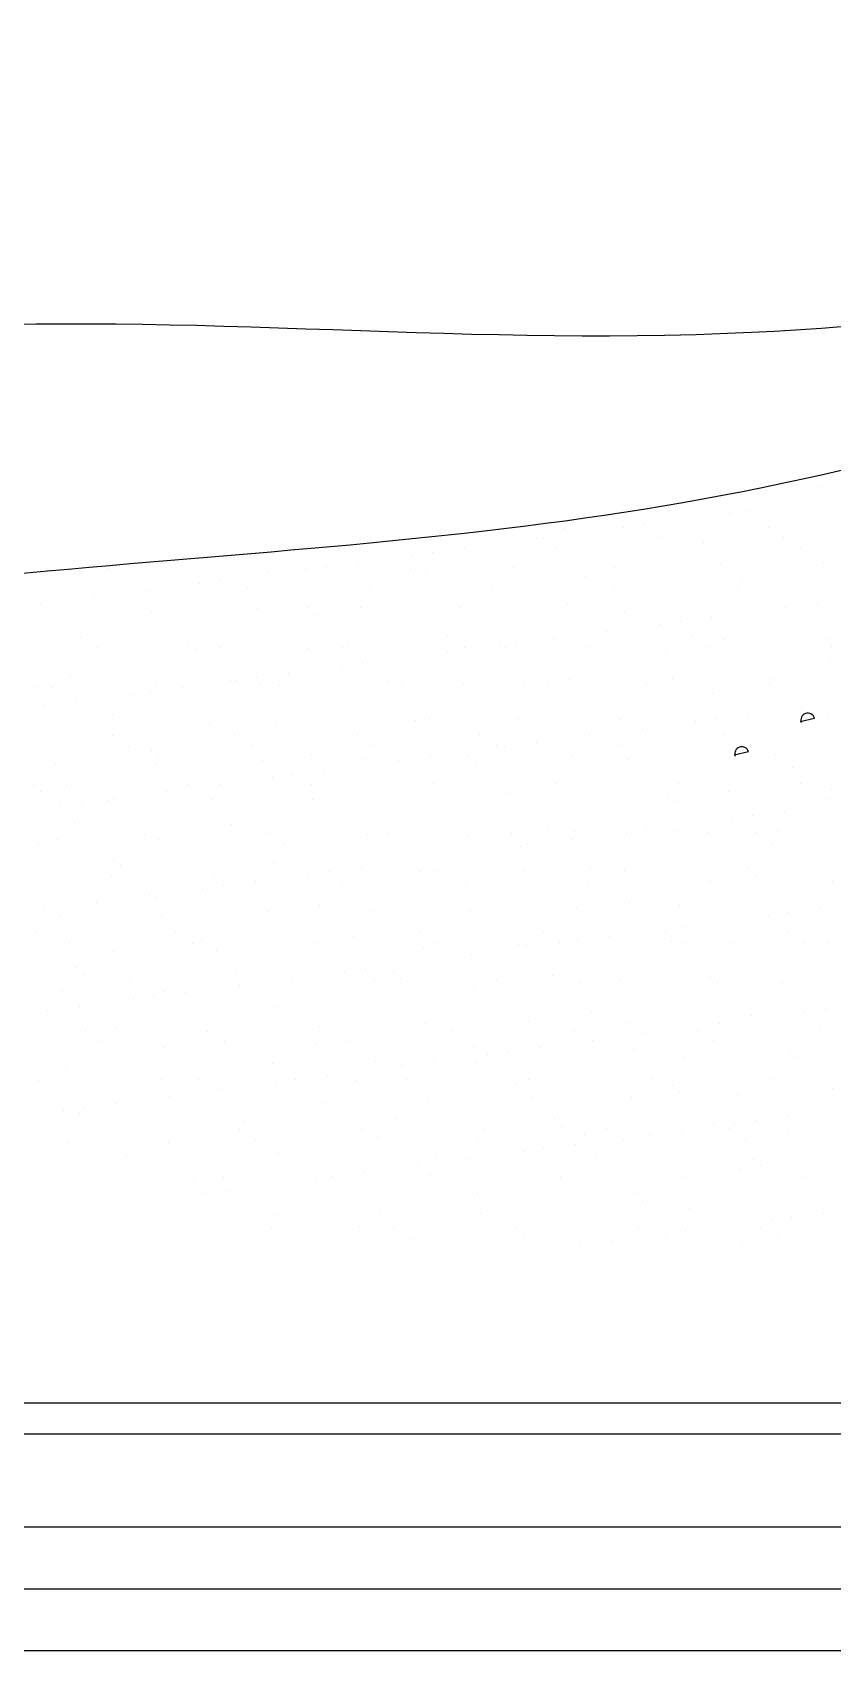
# Model space of a CAD drawing. Header units: inches. Extents: x 3 to 45, y 10.7 to 35.5.
# Drawn here: x 35.2977 to 35.5044, y 31.0979 to 31.5161 of the extents above; entities that cross this region are included whole.
import ezdxf

# ---------------------------------------------------------------- set-up
doc = ezdxf.new("R2010")
doc.units = ezdxf.units.IN
doc.header["$MEASUREMENT"] = 0
doc.layers.add('02', color=2, linetype='Continuous')
doc.layers.add('4', color=4, linetype='Continuous')

msp = doc.modelspace()

# ---------------------------------------------------------------- linework, layer by layer
at = {"layer": '02'}
for p, q in [((35.50146307294763, 31.39862718746732), (35.50146307294763, 31.39862718746732)), ((35.46217114838346, 31.39237461290755), (35.46217114838346, 31.39237461290755)), ((35.4829925232245, 31.39239919475945), (35.4829925232245, 31.39239919475945)), ((35.49125244863372, 31.39348663457345), (35.49125244863372, 31.39348663457345)), ((35.50155247700441, 31.393192269963), (35.50155247700441, 31.393192269963)), ((35.43517535795964, 31.38789809145233), (35.43517535795964, 31.38789809145233)), ((35.45035574467893, 31.38810248135265), (35.45035574467893, 31.38810248135265)), ((35.45564411160576, 31.38879870805973), (35.45564411160576, 31.38879870805973)), ((35.47770415629766, 31.39170296805237), (35.47770415629766, 31.39170296805237)), ((35.48776027408003, 31.38811266006811), (35.48776027408003, 31.38811266006811)), ((35.4230073330602, 31.38450199466748), (35.4230073330602, 31.38450199466748)), ((35.42829569998703, 31.38519822137456), (35.42829569998703, 31.38519822137456)), ((35.42975620586931, 31.38517343911368), (35.42975620586931, 31.38517343911368)), ((35.46010758540633, 31.38548856025587), (35.46010758540633, 31.38548856025587)), ((35.4710102189476, 31.38427509702884), (35.4710102189476, 31.38427509702884)), ((35.49174728022463, 31.38554604765519), (35.49174728022463, 31.38554604765519)), ((35.36947292950045, 31.38258661608412), (35.36947292950045, 31.38258661608412)), ((35.39565892144147, 31.38090150796775), (35.39565892144147, 31.38090150796775)), ((35.4009472883683, 31.38159773467483), (35.4009472883683, 31.38159773467483)), ((35.40920721377752, 31.38268517448883), (35.40920721377752, 31.38268517448883)), ((35.43275231913704, 31.3827015908682), (35.43275231913704, 31.3827015908682)), ((35.46439201395533, 31.38275907825296), (35.46439201395533, 31.38275907825296)), ((35.49603170877363, 31.38281656563773), (35.49603170877363, 31.38281656563773)), ((35.31730518058448, 31.37750383061207), (35.31730518058448, 31.37750383061207)), ((35.35855919366277, 31.37660548854179), (35.35855919366277, 31.37660548854179)), ((35.36831050982273, 31.37730102126803), (35.36831050982273, 31.37730102126803)), ((35.37359887663315, 31.37799724797511), (35.37359887663315, 31.37799724797511)), ((35.38185880215879, 31.37908468778911), (35.38185880215879, 31.37908468778911)), ((35.39548236852552, 31.37750821785444), (35.39548236852552, 31.37750821785444)), ((35.3992139478125, 31.37625626617951), (35.3992139478125, 31.37625626617951)), ((35.42207709431223, 31.37784744027154), (35.42207709431223, 31.37784744027154)), ((35.44046796077437, 31.37535792410923), (35.44046796077437, 31.37535792410923)), ((35.44806728476233, 31.37772278647022), (35.44806728476233, 31.37772278647022)), ((35.47550835983402, 31.37871143557273), (35.47550835983402, 31.37871143557273)), ((35.50210308550432, 31.37905065797527), (35.50210308550432, 31.37905065797527)), ((35.32161748268682, 31.37264550607502), (35.32161748268682, 31.37264550607502)), ((35.32716197880491, 31.37188371438966), (35.32716197880491, 31.37188371438966)), ((35.340962098204, 31.3737005345683), (35.340962098204, 31.3737005345683)), ((35.34625046501442, 31.37439676127538), (35.34625046501442, 31.37439676127538)), ((35.35325717750511, 31.37270299345979), (35.35325717750511, 31.37270299345979)), ((35.38489687220699, 31.3727604808591), (35.38489687220699, 31.3727604808591)), ((35.41653656702529, 31.37281796824387), (35.41653656702529, 31.37281796824387)), ((35.44817626184359, 31.37287545562863), (35.44817626184359, 31.37287545562863)), ((35.47981595666188, 31.3729329430134), (35.47981595666188, 31.3729329430134)), ((35.4811227149241, 31.37500870174695), (35.4811227149241, 31.37500870174695)), ((35.29981356718618, 31.36828322770448), (35.29981356718618, 31.36828322770448)), ((35.31361368658527, 31.37010004786858), (35.31361368658527, 31.37010004786858)), ((35.31890205339569, 31.37079627459021), (35.31890205339569, 31.37079627459021)), ((35.35578937920782, 31.36711834425656), (35.35578937920782, 31.36711834425656)), ((35.36867168963927, 31.36733909324535), (35.36867168963927, 31.36733909324535)), ((35.38238410487811, 31.3674575666591), (35.38238410487811, 31.3674575666591)), ((35.40837429532822, 31.36733291285778), (35.40837429532822, 31.36733291285778)), ((35.43581537039991, 31.36832156196029), (35.43581537039991, 31.36832156196029)), ((35.46241009618662, 31.36866078437739), (35.46241009618662, 31.36866078437739)), ((35.48840028663672, 31.36853613057606), (35.48840028663672, 31.36853613057606)), ((35.49236000351648, 31.36732667743486), (35.49236000351648, 31.36732667743486)), ((35.5006199289257, 31.36841411724886), (35.5006199289257, 31.36841411724886)), ((35.30235811368603, 31.36625434895537), (35.30235811368603, 31.36625434895537)), ((35.32834830413613, 31.36612969515405), (35.32834830413613, 31.36612969515405)), ((35.37054437409661, 31.36562309411962), (35.37054437409661, 31.36562309411962)), ((35.40992570271756, 31.36644075117507), (35.40992570271756, 31.36644075117507)), ((35.45058045675087, 31.36609152881279), (35.45058045675087, 31.36609152881279)), ((35.45972322497092, 31.36302996402806), (35.45972322497092, 31.36302996402806)), ((35.46501159189775, 31.36372619073514), (35.46501159189775, 31.36372619073514)), ((35.47327151730697, 31.36481363054914), (35.47327151730697, 31.36481363054914)), ((35.48707163658965, 31.36663045072779), (35.48707163658965, 31.36663045072779)), ((35.31011460196733, 31.35975945324022), (35.31011460196733, 31.35975945324022)), ((35.34175429678562, 31.35981694062498), (35.34175429678562, 31.35981694062498)), ((35.37339399160392, 31.3598744280243), (35.37339399160392, 31.3598744280243)), ((35.40503368642221, 31.35993191540907), (35.40503368642221, 31.35993191540907)), ((35.43237481335218, 31.35942947732834), (35.43237481335218, 31.35942947732834)), ((35.43667338124051, 31.35998940279383), (35.43667338124051, 31.35998940279383)), ((35.44592310568824, 31.36121314386397), (35.44592310568824, 31.36121314386397)), ((35.46831307605881, 31.3600468901786), (35.46831307605881, 31.3600468901786)), ((35.4761483722743, 31.35913490608069), (35.4761483722743, 31.35913490608069)), ((35.502743098061, 31.35947412848323), (35.502743098061, 31.35947412848323)), ((35.31439903051633, 31.35702997123731), (35.31439903051633, 31.35702997123731)), ((35.33812943158246, 31.35842192032574), (35.33812943158246, 31.35842192032574)), ((35.3400021160398, 31.35670592120001), (35.3400021160398, 31.35670592120001)), ((35.34603872533462, 31.35708745862208), (35.34603872533462, 31.35708745862208)), ((35.36868130601052, 31.35694303925989), (35.36868130601052, 31.35694303925989)), ((35.37767842015292, 31.35714494600684), (35.37767842015292, 31.35714494600684)), ((35.37938344466075, 31.3575235782409), (35.37938344466075, 31.3575235782409)), ((35.39612238108221, 31.3579316883624), (35.39612238108221, 31.3579316883624)), ((35.40502640173345, 31.35582899064316), (35.40502640173345, 31.35582899064316)), ((35.40931811497121, 31.35720243339161), (35.40931811497121, 31.35720243339161)), ((35.41857469406951, 31.35761265716424), (35.41857469406951, 31.35761265716424)), ((35.42003819869406, 31.35717435587863), (35.42003819869406, 31.35717435587863)), ((35.4227171067525, 31.3582709107795), (35.4227171067525, 31.3582709107795)), ((35.44095780978951, 31.35725992077638), (35.44095780978951, 31.35725992077638)), ((35.46129221177235, 31.35627601380834), (35.46129221177235, 31.35627601380834)), ((35.4725975046078, 31.35731740816114), (35.4725975046078, 31.35731740816114)), ((35.5042371994261, 31.35737489556046), (35.5042371994261, 31.35737489556046)), ((35.36387787083204, 31.35041168376479), (35.36387787083204, 31.35041168376479)), ((35.37767799011472, 31.35222850394344), (35.37767799011472, 31.35222850394344)), ((35.38296635704155, 31.35292473065052), (35.38296635704155, 31.35292473065052)), ((35.39122628245077, 31.35401217046452), (35.39122628245077, 31.35401217046452)), ((35.503819650263, 31.35421079232033), (35.503819650263, 31.35421079232033)), ((35.29818327852099, 31.34714634861298), (35.29818327852099, 31.34714634861298)), ((35.3029981261263, 31.34667781946333), (35.3029981261263, 31.34667781946333)), ((35.30758717340923, 31.34950474739158), (35.30758717340923, 31.34950474739158)), ((35.30945985786657, 31.34778874826585), (35.30945985786657, 31.34778874826585)), ((35.32982297333929, 31.34720383599775), (35.32982297333929, 31.34720383599775)), ((35.33652945921331, 31.34681119706507), (35.33652945921331, 31.34681119706507)), ((35.34884118648752, 31.34860640530674), (35.34884118648752, 31.34860640530674)), ((35.35032957849599, 31.34862801724372), (35.35032957849599, 31.34862801724372)), ((35.35561794530641, 31.34932424395079), (35.35561794530641, 31.34932424395079)), ((35.35642939164809, 31.34754181476452), (35.35642939164809, 31.34754181476452)), ((35.36146266815759, 31.34726132338252), (35.36146266815759, 31.34726132338252)), ((35.3830241174348, 31.34788103716706), (35.3830241174348, 31.34788103716706)), ((35.38949594052083, 31.34825718295902), (35.38949594052083, 31.34825718295902)), ((35.39310236285947, 31.34731881076728), (35.39310236285947, 31.34731881076728)), ((35.4090143078849, 31.34775638336574), (35.4090143078849, 31.34775638336574)), ((35.42474205767776, 31.34737629815205), (35.42474205767776, 31.34737629815205)), ((35.43074995359912, 31.34735884087418), (35.43074995359912, 31.34735884087418)), ((35.43645538295659, 31.34874503246825), (35.43645538295659, 31.34874503246825)), ((35.45638175249606, 31.34743378553681), (35.45638175249606, 31.34743378553681)), ((35.46305010862689, 31.34908425488534), (35.46305010862689, 31.34908425488534)), ((35.48802144731435, 31.34749127293613), (35.48802144731435, 31.34749127293613)), ((35.48904029907699, 31.34895960108402), (35.48904029907699, 31.34895960108402)), ((35.30092112206894, 31.3421232705659), (35.30092112206894, 31.3421232705659)), ((35.30918104747816, 31.3432107103799), (35.30918104747816, 31.3432107103799)), ((35.32298116687726, 31.34502753054399), (35.32298116687726, 31.34502753054399)), ((35.32826953368767, 31.34572375725107), (35.32826953368767, 31.34572375725107)), ((35.47327739208977, 31.34529361938617), (35.47327739208977, 31.34529361938617)), ((35.31829892843071, 31.33968923238713), (35.31829892843071, 31.33968923238713)), ((35.35895368246402, 31.33934001002486), (35.35895368246402, 31.33934001002486)), ((35.39676239352248, 31.33835515887036), (35.39676239352248, 31.33835515887036)), ((35.40020769554231, 31.33844166794002), (35.40020769554231, 31.33844166794002)), ((35.42335711930919, 31.33869438127291), (35.42335711930919, 31.33869438127291)), ((35.44934730975929, 31.33856972748614), (35.44934730975929, 31.33856972748614)), ((35.4690907052629, 31.33795744670347), (35.4690907052629, 31.33795744670347)), ((35.47437907218973, 31.33865367341055), (35.47437907218973, 31.33865367341055)), ((35.48263899759895, 31.33974111322455), (35.48263899759895, 31.33974111322455)), ((35.49608652246225, 31.33800872184652), (35.4997387175592, 31.33887261372725)), ((35.49643911699805, 31.3415579334032), (35.49643911699805, 31.3415579334032)), ((35.50338311050128, 31.33989759899119), (35.50338311050128, 31.33989759899119)), ((35.3183200926198, 31.33431778316295), (35.3183200926198, 31.33431778316295)), ((35.34333112800068, 31.33749116356917), (35.34333112800068, 31.33749116356917)), ((35.3499597874381, 31.33437527054771), (35.3499597874381, 31.33437527054771)), ((35.36082636692136, 31.33762401089912), (35.36082636692136, 31.33762401089912)), ((35.3693213185672, 31.33736650976785), (35.3693213185672, 31.33736650976785)), ((35.38159948225639, 31.33443275793248), (35.38159948225639, 31.33443275793248)), ((35.41323917707469, 31.33449024531724), (35.41323917707469, 31.33449024531724)), ((35.44174229364417, 31.33435696000375), (35.44174229364417, 31.33435696000375)), ((35.447030660571, 31.33505318672538), (35.447030660571, 31.33505318672538)), ((35.45529058598022, 31.33614062652483), (35.45529058598022, 31.33614062652483)), ((35.47651856671128, 31.33460522010133), (35.47651856671128, 31.33460522010133)), ((35.48211646265391, 31.33719410350746), (35.48211646265391, 31.33719410350746)), ((35.3226045211688, 31.33158830114549), (35.3226045211688, 31.33158830114549)), ((35.32841142440721, 31.3304228370907), (35.32841142440721, 31.3304228370907)), ((35.35424421598709, 31.33164578853026), (35.35424421598709, 31.33164578853026)), ((35.36966543748549, 31.32952449502041), (35.36966543748549, 31.32952449502041)), ((35.38588391080539, 31.33170327592957), (35.38588391080539, 31.33170327592957)), ((35.41752360562369, 31.33176076331434), (35.41752360562369, 31.33176076331434)), ((35.41968224895227, 31.33145270002565), (35.41968224895227, 31.33145270002565)), ((35.42794217436149, 31.33254013983965), (35.42794217436149, 31.33254013983965)), ((35.44916330044198, 31.3318182506991), (35.44916330044198, 31.3318182506991)), ((35.46369012118357, 31.3295077253933), (35.46369012118357, 31.3295077253933)), ((35.47903380856424, 31.32932271104797), (35.48268600366119, 31.33018660292869)), ((35.48080299526028, 31.33187573808387), (35.48080299526028, 31.33187573808387)), ((35.48968031163368, 31.32938307159198), (35.48968031163368, 31.32938307159198)), ((35.30363813868298, 31.32710128997129), (35.30363813868298, 31.32710128997129)), ((35.32962832913309, 31.32697663616996), (35.32962832913309, 31.32697663616996)), ((35.33028410886455, 31.32870683796496), (35.33028410886455, 31.32870683796496)), ((35.35706940420478, 31.32796528527247), (35.35706940420478, 31.32796528527247)), ((35.37324535112403, 31.32533916644021), (35.37324535112403, 31.32533916644021)), ((35.38366412987507, 31.32830450767502), (35.38366412987507, 31.32830450767502)), ((35.3870454704067, 31.32715598661885), (35.3870454704067, 31.32715598661885)), ((35.39233383733354, 31.32785221332593), (35.39233383733354, 31.32785221332593)), ((35.40059376274276, 31.32893965313993), (35.40059376274276, 31.32893965313993)), ((35.41032019151881, 31.32917527265814), (35.41032019151881, 31.32917527265814)), ((35.41219287597615, 31.3274592735324), (35.41219287597615, 31.3274592735324)), ((35.43709539551328, 31.32916850297621), (35.43709539551328, 31.32916850297621)), ((35.45157420459709, 31.32827693058785), (35.45157420459709, 31.32827693058785)), ((35.49410164308775, 31.32621170909984), (35.49410164308775, 31.32621170909984)), ((35.29786916623398, 31.32150566417109), (35.29786916623398, 31.32150566417109)), ((35.30638876917347, 31.32170467852116), (35.30638876917347, 31.32170467852116)), ((35.33802846399176, 31.32176216590593), (35.33802846399176, 31.32176216590593)), ((35.34589693950529, 31.32173867974048), (35.34589693950529, 31.32173867974048)), ((35.35969705878797, 31.32355549991913), (35.35969705878797, 31.32355549991913)), ((35.36498542571481, 31.3242517266262), (35.36498542571481, 31.3242517266262)), ((35.36966815881006, 31.32181965330524), (35.36966815881006, 31.32181965330524)), ((35.40130785351194, 31.32187714069001), (35.40130785351194, 31.32187714069001)), ((35.43294754833023, 31.32193462807478), (35.43294754833023, 31.32193462807478)), ((35.46458724314853, 31.32199211545954), (35.46458724314853, 31.32199211545954)), ((35.49622693796682, 31.32204960284431), (35.49622693796682, 31.32204960284431)), ((35.29974185069132, 31.3197896650308), (35.29974185069132, 31.3197896650308)), ((35.31028860236093, 31.31705075324131), (35.31028860236093, 31.31705075324131)), ((35.31737641488708, 31.31757541166003), (35.31737641488708, 31.31757541166003)), ((35.31854852788656, 31.31813819304076), (35.31854852788656, 31.31813819304076)), ((35.33234864716924, 31.3199550132194), (35.33234864716924, 31.3199550132194)), ((35.34397114055737, 31.31791463407713), (35.34397114055737, 31.31791463407713)), ((35.36996133100747, 31.31778998027581), (35.36996133100747, 31.31778998027581)), ((35.38165061780292, 31.31854210059824), (35.38165061780292, 31.31854210059824)), ((35.39740240607917, 31.31877862937832), (35.39740240607917, 31.31877862937832)), ((35.42103194642387, 31.31935975765369), (35.42103194642387, 31.31935975765369)), ((35.44998732231598, 31.31899319797954), (35.44998732231598, 31.31899319797954)), ((35.46168670057359, 31.31901053529142), (35.46168670057359, 31.31901053529142)), ((35.46355938491452, 31.31729453616568), (35.46355938491452, 31.31729453616568)), ((35.47742839738767, 31.31998184708205), (35.47742839738767, 31.31998184708205)), ((35.50294071353547, 31.31811219322113), (35.50294071353547, 31.31811219322113)), ((35.50402312305796, 31.32032106949915), (35.50402312305796, 31.32032106949915)), ((35.30500023555051, 31.31635452651968), (35.30500023555051, 31.31635452651968)), ((35.4784581856713, 31.31288492937889), (35.4784581856713, 31.31288492937889)), ((35.48374655248172, 31.31358115608596), (35.48374655248172, 31.31358115608596)), ((35.49200647789094, 31.31466859589996), (35.49200647789094, 31.31466859589996)), ((35.30858092125546, 31.31169014915209), (35.30858092125546, 31.31169014915209)), ((35.32652558327227, 31.30887611307113), (35.32652558327227, 31.30887611307113)), ((35.34923567528877, 31.31134092680437), (35.34923567528877, 31.31134092680437)), ((35.35816527809057, 31.30893360045589), (35.35816527809057, 31.30893360045589)), ((35.38430414243176, 31.30872797818298), (35.38430414243176, 31.30872797818298)), ((35.38980497290886, 31.30899108785521), (35.38980497290886, 31.30899108785521)), ((35.41029433288186, 31.30860332438165), (35.41029433288186, 31.30860332438165)), ((35.42144466772716, 31.30904857523997), (35.42144466772716, 31.30904857523997)), ((35.43114444240037, 31.31009336235725), (35.43114444240037, 31.31009336235725)), ((35.43773540795355, 31.30959197348416), (35.43773540795355, 31.30959197348416)), ((35.45110977393615, 31.30928444267916), (35.45110977393615, 31.30928444267916)), ((35.45639814086299, 31.30998066938624), (35.45639814086299, 31.30998066938624)), ((35.46433013374026, 31.30993119590126), (35.46433013374026, 31.30993119590126)), ((35.47239845547865, 31.30919502028697), (35.47239845547865, 31.30919502028697)), ((35.48472405736375, 31.3091635500095), (35.48472405736375, 31.3091635500095)), ((35.49032032419036, 31.30980654209994), (35.49032032419036, 31.30980654209994)), ((35.29917031700298, 31.30608914368345), (35.29917031700298, 31.30608914368345)), ((35.30427815123967, 31.30752476047924), (35.30427815123967, 31.30752476047924)), ((35.33026834168977, 31.30740010667792), (35.33026834168977, 31.30740010667792)), ((35.36244970663957, 31.30620411845299), (35.36244970663957, 31.30620411845299)), ((35.39408940145786, 31.30626160583775), (35.39408940145786, 31.30626160583775)), ((35.42376136231742, 31.30568395597944), (35.42376136231742, 31.30568395597944)), ((35.42572909627616, 31.30631909322252), (35.42572909627616, 31.30631909322252)), ((35.43730965465348, 31.30746762251507), (35.43730965465348, 31.30746762251507)), ((35.45736879109445, 31.30637658060728), (35.45736879109445, 31.30637658060728)), ((35.48900848591275, 31.3064340680066), (35.48900848591275, 31.3064340680066)), ((35.31869341723196, 31.3024237538702), (35.31869341723196, 31.3024237538702)), ((35.32056610168929, 31.30070775474447), (35.32056610168929, 31.30070775474447)), ((35.35994743031024, 31.30152541178537), (35.35994743031024, 31.30152541178537)), ((35.38261283141601, 31.30026664911562), (35.38261283141601, 31.30026664911562)), ((35.40996124303474, 31.30386713581534), (35.40996124303474, 31.30386713581534)), ((35.44185619742184, 31.30027784735281), (35.44185619742184, 31.30027784735281)), ((35.47806840982794, 31.30040531759001), (35.47806840982794, 31.30040531759001)), ((35.31801642732735, 31.29799888216799), (35.31801642732735, 31.29799888216799)), ((35.34461115311406, 31.29833810458509), (35.34461115311406, 31.29833810458509)), ((35.35526441979728, 31.29666616241589), (35.35526441979728, 31.29666616241589)), ((35.36906453907996, 31.29848298259454), (35.36906453907996, 31.29848298259454)), ((35.37060134356416, 31.29821345078377), (35.37060134356416, 31.29821345078377)), ((35.37435290600679, 31.29917920930162), (35.37435290600679, 31.29917920930162)), ((35.37787364946253, 31.29637798321342), (35.37787364946253, 31.29637798321342)), ((35.39804241863585, 31.29920209988628), (35.39804241863585, 31.29920209988628)), ((35.40247486880089, 31.29946019031191), (35.40247486880089, 31.29946019031191)), ((35.40951334428082, 31.29643547059819), (35.40951334428082, 31.29643547059819)), ((35.42463714430615, 31.29954132228882), (35.42463714430615, 31.29954132228882)), ((35.4411530389827, 31.29649295798295), (35.4411530389827, 31.29649295798295)), ((35.45062733475625, 31.2994166684875), (35.45062733475625, 31.2994166684875)), ((35.472792733801, 31.29655044538227), (35.472792733801, 31.29655044538227)), ((35.48251095145515, 31.29992862499053), (35.48251095145515, 31.29992862499053)), ((35.48438363591249, 31.2982126258648), (35.48438363591249, 31.2982126258648)), ((35.5044324286193, 31.29660793276704), (35.5044324286193, 31.29660793276704)), ((35.31965608276933, 31.29197823590217), (35.31965608276933, 31.29197823590217)), ((35.32791600817855, 31.29306567571617), (35.32791600817855, 31.29306567571617)), ((35.32940517213702, 31.29260823886576), (35.32940517213702, 31.29260823886576)), ((35.34171612746123, 31.29488249589481), (35.34171612746123, 31.29488249589481)), ((35.34700449438806, 31.29557872260189), (35.34700449438806, 31.29557872260189)), ((35.30056759655982, 31.289465189031), (35.30056759655982, 31.289465189031)), ((35.30491816367994, 31.28794823097265), (35.30491816367994, 31.28794823097265)), ((35.31436771584249, 31.29128200919509), (35.31436771584249, 31.29128200919509)), ((35.33090835413005, 31.28782357718588), (35.33090835413005, 31.28782357718588)), ((35.35834942920174, 31.28881222628839), (35.35834942920174, 31.28881222628839)), ((35.37193261062767, 31.29054301737775), (35.37193261062767, 31.29054301737775)), ((35.38494415498845, 31.28915144869093), (35.38494415498845, 31.28915144869093)), ((35.41093434543855, 31.28902679488961), (35.41093434543855, 31.28902679488961)), ((35.43837542051024, 31.29001544399212), (35.43837542051024, 31.29001544399212)), ((35.45196869339834, 31.29101145207092), (35.45196869339834, 31.29101145207092)), ((35.46497014618053, 31.29035466639467), (35.46497014618053, 31.29035466639467)), ((35.48782566596329, 31.2878124120543), (35.48782566596329, 31.2878124120543)), ((35.4931140327737, 31.28850863876137), (35.4931140327737, 31.28850863876137)), ((35.50137395829934, 31.28959607857538), (35.50137395829934, 31.28959607857538)), ((35.2988629140802, 31.2836910659316), (35.2988629140802, 31.2836910659316)), ((35.30309137910645, 31.28337695560909), (35.30309137910645, 31.28337695560909)), ((35.33473107392474, 31.28343444299385), (35.33473107392474, 31.28343444299385)), ((35.33951766811352, 31.28334184356932), (35.33951766811352, 31.28334184356932)), ((35.36637076874304, 31.28349193037862), (35.36637076874304, 31.28349193037862)), ((35.39801046356133, 31.28354941776339), (35.39801046356133, 31.28354941776339)), ((35.42965015837963, 31.28360690514815), (35.42965015837963, 31.28360690514815)), ((35.46128985319793, 31.28366439253292), (35.46128985319793, 31.28366439253292)), ((35.46576562115497, 31.28490815206165), (35.46576562115497, 31.28490815206165)), ((35.47402554656419, 31.28599559187565), (35.47402554656419, 31.28599559187565)), ((35.49292954801622, 31.28372187993223), (35.49292954801622, 31.28372187993223)), ((35.30737580765545, 31.28064747359163), (35.30737580765545, 31.28064747359163)), ((35.33901550247374, 31.2807049609764), (35.33901550247374, 31.2807049609764)), ((35.34139035257085, 31.28162584444359), (35.34139035257085, 31.28162584444359)), ((35.37065519729204, 31.28076244836116), (35.37065519729204, 31.28076244836116)), ((35.3807716811918, 31.28244350149903), (35.3807716811918, 31.28244350149903)), ((35.39868243107612, 31.27962557039423), (35.39868243107612, 31.27962557039423)), ((35.40229489211033, 31.28081993576048), (35.40229489211033, 31.28081993576048)), ((35.42329911968245, 31.28037828001102), (35.42329911968245, 31.28037828001102)), ((35.42527715686283, 31.27996479279678), (35.42527715686283, 31.27996479279678)), ((35.43393458692863, 31.28087742314525), (35.43393458692863, 31.28087742314525)), ((35.43841720953624, 31.28130766537648), (35.43841720953624, 31.28130766537648)), ((35.44667713494546, 31.28239510517593), (35.44667713494546, 31.28239510517593)), ((35.45126734731294, 31.27984013899546), (35.45126734731294, 31.27984013899546)), ((35.4626804483034, 31.28119593705192), (35.4626804483034, 31.28119593705192)), ((35.46557428174692, 31.28093491053001), (35.46557428174692, 31.28093491053001)), ((35.47870842238463, 31.28082878809797), (35.47870842238463, 31.28082878809797)), ((35.49721397656522, 31.28099239791478), (35.49721397656522, 31.28099239791478)), ((35.50333520233671, 31.2808467147042), (35.50333520233671, 31.2808467147042)), ((35.31865643988404, 31.27842235267595), (35.31865643988404, 31.27842235267595)), ((35.34525116555433, 31.27876157509305), (35.34525116555433, 31.27876157509305)), ((35.40578043099067, 31.27701095196968), (35.40578043099067, 31.27701095196968)), ((35.41106879791751, 31.27770717867675), (35.41106879791751, 31.27770717867675)), ((35.3089754100567, 31.27442467063516), (35.3089754100567, 31.27442467063516)), ((35.31084809451404, 31.27270867150942), (35.31084809451404, 31.27270867150942)), ((35.32279975047841, 31.27082133835207), (35.32279975047841, 31.27082133835207)), ((35.35022942313499, 31.27352632856487), (35.35022942313499, 31.27352632856487)), ((35.36463190008926, 31.2715936450913), (35.36463190008926, 31.2715936450913)), ((35.37843201937194, 31.27341046526995), (35.37843201937194, 31.27341046526995)), ((35.38372038629878, 31.27410669197703), (35.38372038629878, 31.27410669197703)), ((35.386079140115, 31.27093631313615), (35.386079140115, 31.27093631313615)), ((35.3908841771683, 31.2731771062026), (35.3908841771683, 31.2731771062026)), ((35.39275686162564, 31.27146110707686), (35.39275686162564, 31.27146110707686)), ((35.4177188349333, 31.27099380052092), (35.4177188349333, 31.27099380052092)), ((35.43213819024659, 31.27227876413231), (35.43213819024659, 31.27227876413231)), ((35.44935852963518, 31.27105128790568), (35.44935852963518, 31.27105128790568)), ((35.46561015873722, 31.27077813690262), (35.46561015873722, 31.27077813690262)), ((35.4727929442799, 31.27192954177004), (35.4727929442799, 31.27192954177004)), ((35.48099822445347, 31.27110877529045), (35.48099822445347, 31.27110877529045)), ((35.30555817623663, 31.26837170148061), (35.30555817623663, 31.26837170148061)), ((35.32902356306131, 31.26690571857758), (35.32902356306131, 31.26690571857758)), ((35.33154836668673, 31.26824704769384), (35.33154836668673, 31.26824704769384)), ((35.33728348847053, 31.26799315839158), (35.33728348847053, 31.26799315839158)), ((35.35108360775321, 31.26980997857023), (35.35108360775321, 31.26980997857023)), ((35.35898944175842, 31.2692356967818), (35.35898944175842, 31.2692356967818)), ((35.41157435799524, 31.26945026539757), (35.41157435799524, 31.26945026539757)), ((35.43901543306693, 31.27043891450008), (35.43901543306693, 31.27043891450008)), ((35.47466562873724, 31.2702135426443), (35.47466562873724, 31.2702135426443)), ((35.49160034918732, 31.27065348311585), (35.49160034918732, 31.27065348311585)), ((35.30167515144258, 31.26330523189241), (35.30167515144258, 31.26330523189241)), ((35.3099350768518, 31.26439267169185), (35.3099350768518, 31.26439267169185)), ((35.32373519613448, 31.2662094918705), (35.32373519613448, 31.2662094918705)), ((35.36034191899508, 31.26425993328299), (35.36034191899508, 31.26425993328299)), ((35.36221460345241, 31.2625439341427), (35.36221460345241, 31.2625439341427)), ((35.40159593207336, 31.26336159119815), (35.40159593207336, 31.26336159119815)), ((35.44225068622309, 31.26301236883588), (35.44225068622309, 31.26301236883588)), ((35.49719314625527, 31.26273989472971), (35.49719314625527, 31.26273989472971)), ((35.5024815131821, 31.26343612143679), (35.5024815131821, 31.26343612143679)), ((35.31929645244072, 31.25884582318391), (35.31929645244072, 31.25884582318391)), ((35.34589117811102, 31.259185045601), (35.34589117811102, 31.259185045601)), ((35.37188136856112, 31.25906039179968), (35.37188136856112, 31.25906039179968)), ((35.39932244363281, 31.26004904090219), (35.39932244363281, 31.26004904090219)), ((35.42591716941952, 31.26038826330474), (35.42591716941952, 31.26038826330474)), ((35.45190735986962, 31.26026360950341), (35.45190735986962, 31.26026360950341)), ((35.4694953438504, 31.25822272245565), (35.4694953438504, 31.25822272245565)), ((35.47513310144696, 31.25983563473706), (35.47513310144696, 31.25983563473706)), ((35.48350469918496, 31.26211402676559), (35.48350469918496, 31.26211402676559)), ((35.50113503866869, 31.25828020984041), (35.50113503866869, 31.25828020984041)), ((35.31129686975892, 31.25793528551727), (35.31129686975892, 31.25793528551727)), ((35.31558129830792, 31.25520580351436), (35.31558129830792, 31.25520580351436)), ((35.34293656457722, 31.25799277290203), (35.34293656457722, 31.25799277290203)), ((35.34722099312621, 31.25526329089913), (35.34722099312621, 31.25526329089913)), ((35.37105367401655, 31.25444441826399), (35.37105367401655, 31.25444441826399)), ((35.37886068794451, 31.25532077828389), (35.37886068794451, 31.25532077828389)), ((35.40621595421381, 31.25810774768611), (35.40621595421381, 31.25810774768611)), ((35.41170842804986, 31.25409519591627), (35.41170842804986, 31.25409519591627)), ((35.4378556490321, 31.25816523507088), (35.4378556490321, 31.25816523507088)), ((35.44249632301781, 31.25553892133026), (35.44249632301781, 31.25553892133026)), ((35.44778468982823, 31.25623514803734), (35.44778468982823, 31.25623514803734)), ((35.45604461523745, 31.25732258785134), (35.45604461523745, 31.25732258785134)), ((35.4737797723994, 31.25549324045274), (35.4737797723994, 31.25549324045274)), ((35.3316723453956, 31.25362676122309), (35.3316723453956, 31.25362676122309)), ((35.3862241799854, 31.24999838970685), (35.3862241799854, 31.24999838970685)), ((35.40134779199998, 31.25012161446644), (35.40134779199998, 31.25012161446644)), ((35.41221437043551, 31.24987373590553), (35.41221437043551, 31.24987373590553)), ((35.41514791139907, 31.25193843463054), (35.41514791139907, 31.25193843463054)), ((35.42043627820949, 31.25263466135216), (35.42043627820949, 31.25263466135216)), ((35.42869620361871, 31.25372210116617), (35.42869620361871, 31.25372210116617)), ((35.4396554455072, 31.25086238500804), (35.4396554455072, 31.25086238500804)), ((35.45296244112815, 31.25319685383143), (35.45296244112815, 31.25319685383143)), ((35.46625017129391, 31.25120160741058), (35.46625017129391, 31.25120160741058)), ((35.49361719516146, 31.25284763146916), (35.49361719516146, 31.25284763146916)), ((35.4954898796188, 31.25113163234342), (35.4954898796188, 31.25113163234342)), ((35.30619818879332, 31.24879517198857), (35.30619818879332, 31.24879517198857)), ((35.33218837924342, 31.24867051818724), (35.33218837924342, 31.24867051818724)), ((35.35962945431511, 31.24965916728975), (35.35962945431511, 31.24965916728975)), ((35.37399938038125, 31.24652112776672), (35.37399938038125, 31.24652112776672)), ((35.39308786659076, 31.24903417465244), (35.39308786659076, 31.24903417465244)), ((35.29936554631259, 31.24532218089003), (35.29936554631259, 31.24532218089003)), ((35.33100524113088, 31.2453796682748), (35.33100524113088, 31.2453796682748)), ((35.3383910433533, 31.24183320125299), (35.3383910433533, 31.24183320125299)), ((35.34051141595974, 31.24552724534438), (35.34051141595974, 31.24552724534438)), ((35.34665096876252, 31.24292064106699), (35.34665096876252, 31.24292064106699)), ((35.3604510880452, 31.24473746124564), (35.3604510880452, 31.24473746124564)), ((35.36573945497203, 31.24543368795272), (35.36573945497203, 31.24543368795272)), ((35.38116616999305, 31.24517802298211), (35.38116616999305, 31.24517802298211)), ((35.39428463076747, 31.24549464304433), (35.39428463076747, 31.24549464304433)), ((35.42242018307134, 31.24427968089727), (35.42242018307134, 31.24427968089727)), ((35.42592432558577, 31.24555213042909), (35.42592432558577, 31.24555213042909)), ((35.45756402040406, 31.24560961781386), (35.45756402040406, 31.24560961781386)), ((35.46307493710465, 31.24393045854955), (35.46307493710465, 31.24393045854955)), ((35.46494762156199, 31.24221445942381), (35.46494762156199, 31.24221445942381)), ((35.47998844738159, 31.24167572911388), (35.47998844738159, 31.24167572911388)), ((35.48920371510594, 31.24566710521318), (35.48920371510594, 31.24566710521318)), ((35.50432895018294, 31.24303211646471), (35.50432895018294, 31.24303211646471)), ((35.30575426480773, 31.23753648784619), (35.30575426480773, 31.23753648784619)), ((35.31104263173457, 31.23823271455327), (35.31104263173457, 31.23823271455327)), ((35.31930255714379, 31.23932015436727), (35.31930255714379, 31.23932015436727)), ((35.33310267642646, 31.24113697454591), (35.33310267642646, 31.24113697454591)), ((35.37252138111781, 31.23948386230764), (35.37252138111781, 31.23948386230764)), ((35.3999624561895, 31.24047251141015), (35.3999624561895, 31.24047251141015)), ((35.42655718185979, 31.24081173381269), (35.42655718185979, 31.24081173381269)), ((35.45254737230989, 31.24068708001137), (35.45254737230989, 31.24068708001137)), ((35.30996915778651, 31.23661007241022), (35.30996915778651, 31.23661007241022)), ((35.35249659627716, 31.23454485092221), (35.35249659627716, 31.23454485092221)), ((35.39187792489811, 31.23536250797766), (35.39187792489811, 31.23536250797766)), ((35.43253267904784, 31.23501328561538), (35.43253267904784, 31.23501328561538)), ((35.43440536338876, 31.23329728648965), (35.43440536338876, 31.23329728648965)), ((35.47378669200971, 31.23411494353055), (35.47378669200971, 31.23411494353055)), ((35.47921221492852, 31.2340668907054), (35.47921221492852, 31.2340668907054)), ((35.48450058185536, 31.23476311741247), (35.48450058185536, 31.23476311741247)), ((35.49276050726458, 31.23585055722647), (35.49276050726458, 31.23585055722647)), ((35.30683820123359, 31.22921864249652), (35.30683820123359, 31.22921864249652)), ((35.32378678896039, 31.22976413342254), (35.32378678896039, 31.22976413342254)), ((35.33282839180011, 31.2290939886952), (35.33282839180011, 31.2290939886952)), ((35.35114205522969, 31.23255110282476), (35.35114205522969, 31.23255110282476)), ((35.35542648377869, 31.2298216208073), (35.35542648377869, 31.2298216208073)), ((35.36026946675538, 31.23008263779771), (35.36026946675538, 31.23008263779771)), ((35.38278175004798, 31.23260859020953), (35.38278175004798, 31.23260859020953)), ((35.38686419254209, 31.23042186021481), (35.38686419254209, 31.23042186021481)), ((35.41285438299219, 31.23029720641349), (35.41285438299219, 31.23029720641349)), ((35.41442144486628, 31.23266607759429), (35.41442144486628, 31.23266607759429)), ((35.44029545806389, 31.231285855516), (35.44029545806389, 31.231285855516)), ((35.44606113968457, 31.23272356497906), (35.44606113968457, 31.23272356497906)), ((35.45034556823357, 31.22999408297615), (35.45034556823357, 31.22999408297615)), ((35.45715217012021, 31.23116263071275), (35.45715217012021, 31.23116263071275)), ((35.46541209564585, 31.23225007052675), (35.46541209564585, 31.23225007052675)), ((35.47770083450287, 31.23278105237837), (35.47770083450287, 31.23278105237837)), ((35.48198526305187, 31.23005157036092), (35.48198526305187, 31.23005157036092)), ((35.49288037418428, 31.23150042411722), (35.49288037418428, 31.23150042411722)), ((35.32195433822035, 31.22562767798805), (35.32195433822035, 31.22562767798805)), ((35.3613356668413, 31.2264453350435), (35.3613356668413, 31.2264453350435)), ((35.40199042087461, 31.22609611268122), (35.40199042087461, 31.22609611268122)), ((35.41071527229197, 31.22504909714185), (35.41071527229197, 31.22504909714185)), ((35.42451539169106, 31.22686591730595), (35.42451539169106, 31.22686591730595)), ((35.42980375850148, 31.22756214402758), (35.42980375850148, 31.22756214402758)), ((35.43806368402711, 31.22864958382702), (35.43806368402711, 31.22864958382702)), ((35.4432444339529, 31.22519777061094), (35.4432444339529, 31.22519777061094)), ((35.48389918798621, 31.22484854824866), (35.48389918798621, 31.22484854824866)), ((35.38336686067323, 31.22144861044213), (35.38336686067323, 31.22144861044213)), ((35.39716698007233, 31.22326543062077), (35.39716698007233, 31.22326543062077)), ((35.40060246862977, 31.22089598191811), (35.40060246862977, 31.22089598191811)), ((35.42719719441648, 31.22123520432065), (35.42719719441648, 31.22123520432065)), ((35.45318738486658, 31.22111055051933), (35.45318738486658, 31.22111055051933)), ((35.48062845993827, 31.22209919962184), (35.48062845993827, 31.22209919962184)), ((35.48577187244355, 31.22313254912293), (35.48577187244355, 31.22313254912293)), ((35.33921073178335, 31.21993799818297), (35.33921073178335, 31.21993799818297)), ((35.34717120310798, 31.22003198660237), (35.34717120310798, 31.22003198660237)), ((35.34775852364528, 31.2167606839284), (35.34775852364528, 31.2167606839284)), ((35.3560184490545, 31.2178481237424), (35.3560184490545, 31.2178481237424)), ((35.37085042660165, 31.21999548558229), (35.37085042660165, 31.21999548558229)), ((35.37510693526401, 31.22036117062813), (35.37510693526401, 31.22036117062813)), ((35.43412981623824, 31.22011046035182), (35.43412981623824, 31.22011046035182)), ((35.46576951105654, 31.22016794773659), (35.46576951105654, 31.22016794773659)), ((35.49740920575842, 31.22022543512135), (35.49740920575842, 31.22022543512135)), ((35.34247015671845, 31.21606445722133), (35.34247015671845, 31.21606445722133)), ((35.37332084727514, 31.21546294062133), (35.37332084727514, 31.21546294062133)), ((35.41270217589609, 31.21628059767677), (35.41270217589609, 31.21628059767677)), ((35.4533569299294, 31.2159313753145), (35.4533569299294, 31.2159313753145)), ((35.45522961438674, 31.21421537618876), (35.45522961438674, 31.21421537618876)), ((35.49461094300769, 31.21503303324421), (35.49461094300769, 31.21503303324421)), ((35.36090947931207, 31.21050610830567), (35.36090947931207, 31.21050610830567)), ((35.38750420498236, 31.21084533072277), (35.38750420498236, 31.21084533072277)), ((35.41349439554888, 31.21072067692144), (35.41349439554888, 31.21072067692144)), ((35.44093547062057, 31.21170932602395), (35.44093547062057, 31.21170932602395)), ((35.46753019629087, 31.2120485484265), (35.46753019629087, 31.2120485484265)), ((35.48857969522051, 31.20899437338081), (35.48857969522051, 31.20899437338081)), ((35.49386806214734, 31.20969060008789), (35.49386806214734, 31.20969060008789)), ((35.50212798755656, 31.21077803990189), (35.50212798755656, 31.21077803990189)), ((35.35934754588216, 31.20710943273294), (35.35934754588216, 31.20710943273294)), ((35.38215991772286, 31.20736342474261), (35.38215991772286, 31.20736342474261)), ((35.39098724070045, 31.20716692013226), (35.39098724070045, 31.20716692013226)), ((35.39527166924945, 31.2044374381148), (35.39527166924945, 31.2044374381148)), ((35.42281467187259, 31.20701420239489), (35.42281467187259, 31.20701420239489)), ((35.42468735621351, 31.2052982032546), (35.42468735621351, 31.2052982032546)), ((35.45426663033705, 31.20728189490179), (35.45426663033705, 31.20728189490179)), ((35.46123128360178, 31.20539388668108), (35.46123128360178, 31.20539388668108)), ((35.46651965052861, 31.20609011338816), (35.46651965052861, 31.20609011338816)), ((35.47477957593783, 31.20717755320216), (35.47477957593783, 31.20717755320216)), ((35.48590632515534, 31.20733938228655), (35.48590632515534, 31.20733938228655)), ((35.49019075370434, 31.20460990028365), (35.49019075370434, 31.20460990028365)), ((35.43917123879346, 31.20248962668844), (35.43917123879346, 31.20248962668844)), ((35.4474311643191, 31.20357706650244), (35.4474311643191, 31.20357706650244)), ((35.48126847249496, 31.2025226701298), (35.48126847249496, 31.2025226701298))]:
    msp.add_line(p, q, dxfattribs=at)
for points in [[(34.83352119253523, 31.1138801567649), (35.76152119260787, 31.1138801567649), (35.76152119260787, 31.80188015675954), (34.83352119253523, 31.80188015675954)], [(34.8495211925967, 31.1298801567536), (35.74552119254641, 31.1298801567536), (35.74552119254641, 31.78588015675628), (34.8495211925967, 31.78588015675628)], [(34.87352119257248, 31.15388015675849), (35.72152119257062, 31.15388015675849), (35.72152119257062, 31.76188015675139), (34.87352119257248, 31.76188015675139)], [(34.88152119260322, 31.16188015676012), (35.71352119253989, 31.16188015676012), (35.71352119253989, 31.75388015674976), (34.88152119260322, 31.75388015674976)]]:
    msp.add_lwpolyline(points, close=True, dxfattribs=at)
for centre in [(35.49802428063977, 31.33830089306135), (35.48097156662534, 31.32961488226279)]:
    msp.add_arc(centre, 0.00180725165549654, 18.44221856360036, 198.4145532534083, dxfattribs=at)
for points, knots in [([(35.01848104490473, 31.25457180903318), (34.97320379315916, 31.27433600466607), (34.87570520873687, 31.31689559082584), (35.09097662613767, 31.38634009395169), (35.23084232745732, 31.45520195746936), (35.47613954857498, 31.42521226526147), (35.6310001638396, 31.45600264080709), (35.71352119253989, 31.47376640910075)], [0, 0, 0, 0, 134.4319557653475, 289.4814701527129, 555.6302308647456, 832.230079547227, 1150.761012917113, 1150.761012917113, 1150.761012917113, 1150.761012917113]), ([(35.06148321494966, 31.27086680640783), (35.0573094516205, 31.28278390953342), (35.04116988448932, 31.32886627442345), (35.2564428168027, 31.38652973058193), (35.42625654499552, 31.37224548507216), (35.61786953289102, 31.43501461498814), (35.69282572389621, 31.4471382893898), (35.71352119253989, 31.45017397849729)], [0, 0, 0, 0, 43.18662097883632, 166.9987752181368, 609.8063997843503, 815.9354186701022, 894.5595768098083, 894.5595768098083, 894.5595768098083, 894.5595768098083])]:
    msp.add_open_spline(points, degree=3, knots=knots, dxfattribs=at)
at = {"layer": '4'}
msp.add_lwpolyline([(34.81752119259018, 31.09788015676164), (35.77752119255292, 31.09788015676164), (35.77752119255292, 31.8178801567628), (34.81752119259018, 31.8178801567628)], close=True, dxfattribs=at)

doc.saveas('drawing.dxf')
